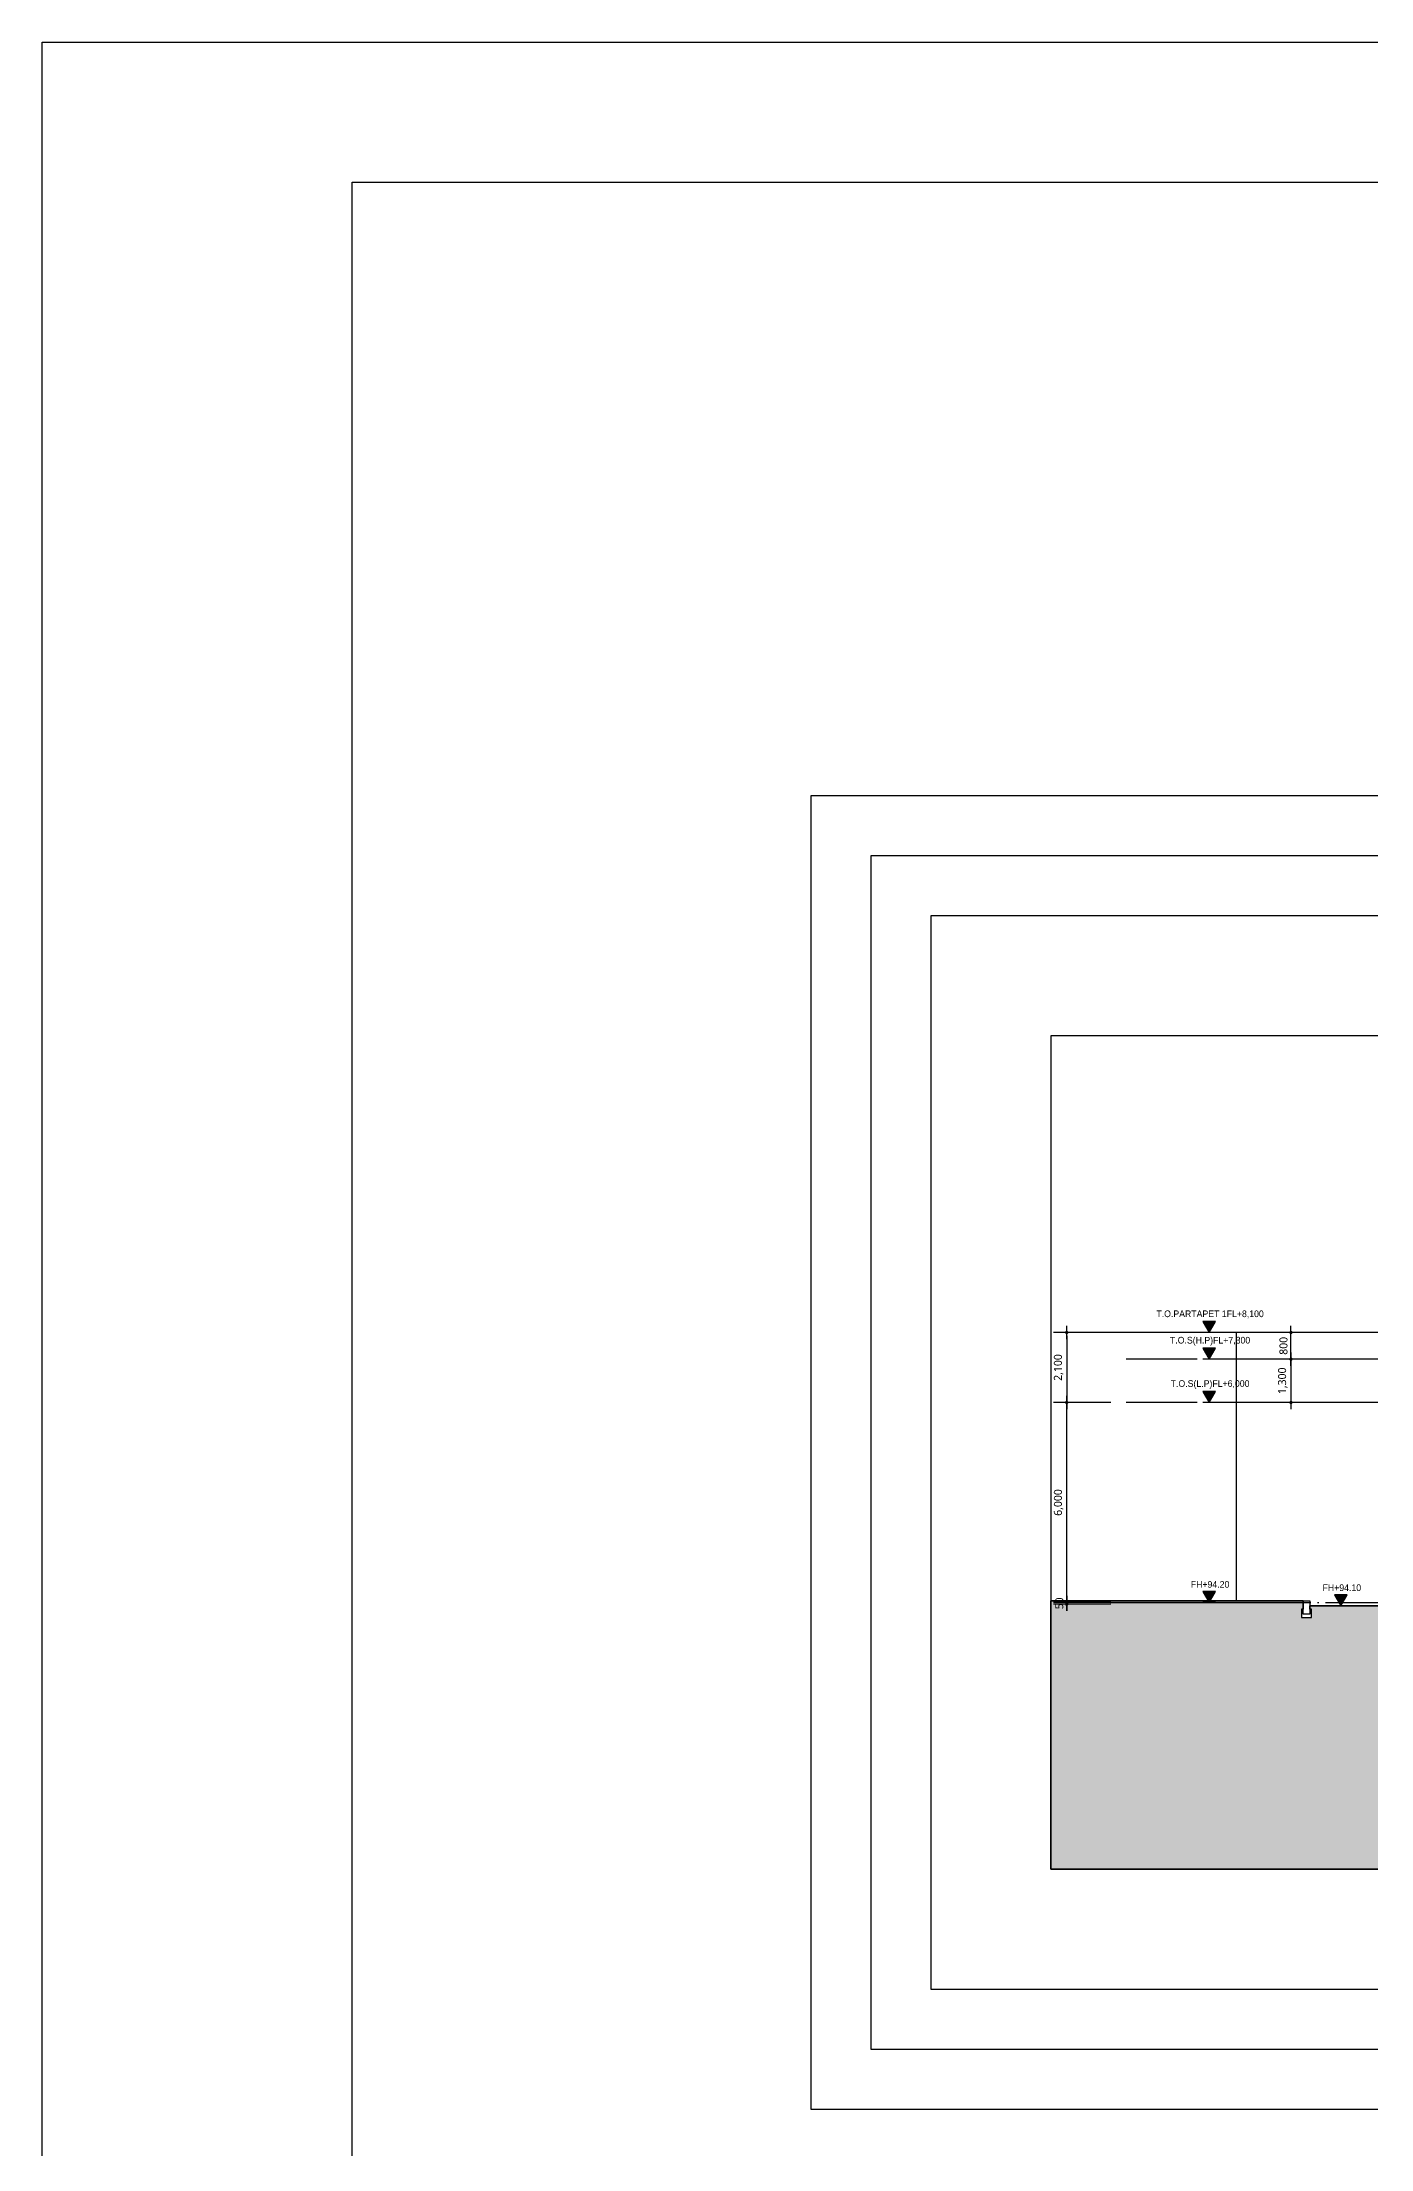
# Model space of a CAD drawing. Header units: millimetres. Extents: x 0 to 672800, y 0 to 118800.
# Drawn here: x 0 to 39848, y 55607 to 118800 of the extents above; entities that cross this region are included whole.
import ezdxf
from ezdxf.enums import TextEntityAlignment as Align

# ---------------------------------------------------------------- set-up
doc = ezdxf.new("R2010")
doc.units = ezdxf.units.MM
doc.header["$LTSCALE"] = 200
doc.linetypes.add('CEN-GAUN', pattern=[32.2, 30, -1, 0.2, -1])
doc.layers.get('DEFPOINTS').update_dxf_attribs({"color": 137})
for name, color, linetype in [('A-CON', 2, 'Continuous'), ('AA-ELEV-PCN7', 7, 'Continuous'), ('CEN', 1, 'CEN-GAUN'), ('S-253', 252, 'Continuous'), ('SOL-253', 253, 'Continuous'), ('WAL', 3, 'Continuous')]:
    doc.layers.add(name, color=color, linetype=linetype)
doc.layers.add('check', color=61, linetype='Continuous', plot=False)
doc.styles.add('돋움', font='')
doc.styles.add('맑은고딕', font='malgun.ttf')
doc.styles.get('돋움').set_extended_font_data('Dotum')
doc.dimstyles.new('CJAK', dxfattribs={"dimscale": 200, "dimtxt": 1.2, "dimasz": 0.5, "dimexe": 2, "dimexo": 3, "dimgap": 0.5, "dimtad": 1, "dimdec": 0, "dimzin": 1, "dimdsep": 46, "dimlunit": 6, "dimtxsty": '맑은고딕', "dimblk": 'CJDOT', "dimcen": 0.09, "dimdle": 1, "dimclrd": 256, "dimclre": 256, "dimclrt": 256, "dimadec": 0, "dimazin": 0, "dimtfac": 1, "dimtdec": 0, "dimtix": 1, "dimtmove": 2, "dimatfit": 3, "dimldrblk": 'CJDOT', "dimfxl": 1, "dimtolj": 1, "dimtzin": 1, "dimarcsym": 0})

# ---------------------------------------------------------------- blocks, each defined once
blk = doc.blocks.new('단면레벨-1')
at = {"layer": 'DEFPOINTS'}
blk.add_hatch(color=256, dxfattribs=at).paths.add_polyline_path([(2176.32, 144.32), (2178.59, 148.25), (2174.05, 148.25)])
for p, q in [((2174.05, 148.25), (2176.32, 144.32)), ((2178.59, 148.25), (2174.05, 148.25)), ((2178.59, 144.32), (2174.05, 144.32)), ((2176.32, 144.32), (2178.59, 148.25))]:
    blk.add_line(p, q, dxfattribs=at)
at = {"layer": 'DEFPOINTS', "style": '돋움'}
blk.add_attdef('GL.+1500', text='', height=2.81, dxfattribs=at).set_placement((2176.69, 150.85), align=Align.MIDDLE)
blk = doc.blocks.new('CJDOT')
blk.add_line((-2, 0), (2, 0))
at = {"const_width": 0.5}
blk.add_lwpolyline([(-0.25, 0, 1), (0.25, 0, 1)], format="xyb", close=True, dxfattribs=at)
blk = doc.blocks.new('*D263')
at = {"layer": 'check', "lineweight": -2, "transparency": 16777216}
for p, q in [((32050, 77995), (30328, 77995)), ((30728, 72095), (30728, 77895)), ((32050, 71995), (30328, 71995))]:
    blk.add_line(p, q, dxfattribs=at)
at = {"layer": 'DEFPOINTS', "color": 0, "transparency": 16777216}
for p in [(30728, 77995), (32650, 77995), (32650, 71995)]:
    blk.add_point(p, dxfattribs=at)
at = {"layer": 'check', "lineweight": -2, "transparency": 16777216, "xscale": 100, "yscale": 100, "zscale": 100}
for p, rotation in [((30728, 77995), 90), ((30728, 71995), 270)]:
    blk.add_blockref('CJDOT', p, dxfattribs=dict(at, rotation=rotation))
at = {"layer": 'check', "transparency": 16777216, "insert": (30484, 74995), "char_height": 240, "attachment_point": 5, "rotation": 90, "style": '맑은고딕'}
blk.add_mtext('\\A1;6,000', dxfattribs=at)
blk = doc.blocks.new('*D264')
at = {"layer": 'check', "lineweight": -2, "transparency": 16777216}
for p, q in [((32050, 80095), (30328, 80095)), ((30728, 79995), (30728, 78095)), ((32050, 77995), (30328, 77995))]:
    blk.add_line(p, q, dxfattribs=at)
at = {"layer": 'DEFPOINTS', "color": 0, "transparency": 16777216}
for p in [(32650, 80095), (30728, 77995), (32650, 77995)]:
    blk.add_point(p, dxfattribs=at)
at = {"layer": 'check', "lineweight": -2, "transparency": 16777216, "xscale": 100, "yscale": 100, "zscale": 100}
for p, rotation in [((30728, 80095), 90), ((30728, 77995), 270)]:
    blk.add_blockref('CJDOT', p, dxfattribs=dict(at, rotation=rotation))
at = {"layer": 'check', "transparency": 16777216, "insert": (30483, 79045), "char_height": 240, "attachment_point": 5, "rotation": 90, "style": '맑은고딕'}
blk.add_mtext('\\A1;2,100', dxfattribs=at)
blk = doc.blocks.new('*D345')
at = {"layer": 'check', "lineweight": -2, "transparency": 16777216}
for p, q in [((30728, 72095), (30728, 72195)), ((32050, 71995), (30328, 71995)), ((32050, 71945), (30328, 71945)), ((30728, 71995), (30728, 71945)), ((30728, 71845), (30728, 71745))]:
    blk.add_line(p, q, dxfattribs=at)
at = {"layer": 'DEFPOINTS', "color": 0, "transparency": 16777216}
for p in [(30728, 71945), (32650, 71995), (32650, 71945)]:
    blk.add_point(p, dxfattribs=at)
at = {"layer": 'check', "lineweight": -2, "transparency": 16777216, "xscale": 100, "yscale": 100, "zscale": 100}
for p, rotation in [((30728, 71995), 270), ((30728, 71945), 90)]:
    blk.add_blockref('CJDOT', p, dxfattribs=dict(at, rotation=rotation))
at = {"layer": 'check', "transparency": 16777216, "insert": (30504, 71970), "char_height": 240, "attachment_point": 5, "rotation": 90, "style": '맑은고딕'}
blk.add_mtext('\\A1;50', dxfattribs=at)
blk = doc.blocks.new('*D370')
at = {"layer": 'check', "lineweight": -2, "transparency": 16777216}
for p, q in [((38774, 79295), (37052, 79295)), ((37452, 79195), (37452, 78095)), ((38774, 77995), (37052, 77995))]:
    blk.add_line(p, q, dxfattribs=at)
at = {"layer": 'DEFPOINTS', "color": 0, "transparency": 16777216}
for p in [(39374, 79295), (37452, 77995), (39374, 77995)]:
    blk.add_point(p, dxfattribs=at)
at = {"layer": 'check', "lineweight": -2, "transparency": 16777216, "xscale": 100, "yscale": 100, "zscale": 100}
for p, rotation in [((37452, 79295), 90), ((37452, 77995), 270)]:
    blk.add_blockref('CJDOT', p, dxfattribs=dict(at, rotation=rotation))
at = {"layer": 'check', "transparency": 16777216, "insert": (37207, 78645), "char_height": 240, "attachment_point": 5, "rotation": 90, "style": '맑은고딕'}
blk.add_mtext('\\A1;1,300', dxfattribs=at)
blk = doc.blocks.new('*D371')
at = {"layer": 'check', "lineweight": -2, "transparency": 16777216}
for p, q in [((38774, 80095), (37052, 80095)), ((37452, 79395), (37452, 79995)), ((38774, 79295), (37052, 79295))]:
    blk.add_line(p, q, dxfattribs=at)
at = {"layer": 'DEFPOINTS', "color": 0, "transparency": 16777216}
for p in [(37452, 80095), (39374, 80095), (39374, 79295)]:
    blk.add_point(p, dxfattribs=at)
at = {"layer": 'check', "lineweight": -2, "transparency": 16777216, "xscale": 100, "yscale": 100, "zscale": 100}
for p, rotation in [((37452, 80095), 90), ((37452, 79295), 270)]:
    blk.add_blockref('CJDOT', p, dxfattribs=dict(at, rotation=rotation))
at = {"layer": 'check', "transparency": 16777216, "insert": (37228, 79695), "char_height": 240, "attachment_point": 5, "rotation": 90, "style": '맑은고딕'}
blk.add_mtext('\\A1;800', dxfattribs=at)

msp = doc.modelspace()

# ---------------------------------------------------------------- hatches: boundary and pattern name
at = {"layer": 'SOL-253'}
h = msp.add_hatch(color=256, dxfattribs=at)
h.dxf.hatch_style = 1
h.paths.add_polyline_path([(40950, 71894.9), (40950, 71144.9), (40850, 71144.9), (40850, 71084.9), (41600, 71084.9), (41600, 71144.9), (41500, 71144.9), (41500, 71284.9), (48000, 71284.9), (48000, 71344.9), (47900, 71344.9), (47900, 71534.9), (75550, 71534.9), (75550, 70994.9), (75450, 70994.9), (75450, 70934.9), (90800, 70934.9), (90800, 70144.9), (90700, 70144.9), (90700, 70084.9), (112850, 70084.9), (112850, 70294.9), (112850, 71294.9), (113150, 71294.9), (113150, 71444.9), (123250, 71444.9), (123250, 63994.9), (30250, 63994.9), (30250, 72044.9), (37815, 72044.9), (37815, 71794.9), (37765, 71794.9), (37765, 71544.9), (38065, 71544.9), (38065, 71794.9), (38015, 71794.9), (38015, 71894.9)])

# ---------------------------------------------------------------- linework, layer by layer
at = {"layer": 'A-CON'}
for p, q in [((37815, 72044.9), (30250, 72044.9)), ((40950, 71894.9), (38015, 71894.9))]:
    msp.add_line(p, q, dxfattribs=at)
at = {"layer": 'AA-ELEV-PCN7'}
msp.add_lwpolyline([(37815, 71794.9), (37765, 71794.9), (37765, 71544.9), (38065, 71544.9), (38065, 71794.9), (38015, 71794.9)], dxfattribs=at)
at = {"layer": 'CEN'}
for p, q in [((41075, 80094.9), (32507, 80094.9)), ((41075, 79294.9), (32507, 79294.9)), ((41075, 77994.9), (32507, 77994.9)), ((32050, 71994.9), (117250, 71994.9))]:
    msp.add_line(p, q, dxfattribs=at)
at = {"layer": 'DEFPOINTS'}
for points in [[(0, 118800), (168200, 118800), (168200, 0), (0, 0)], [(146700, 4200), (9300, 4200), (9300, 114600), (146700, 114600)], [(130450, 56794.9), (130450, 96194.9), (23050, 96194.9), (23050, 56794.9)], [(128650, 58594.9), (128650, 94394.9), (24850, 94394.9), (24850, 58594.9)], [(126850, 60394.9), (126850, 92594.9), (26650, 92594.9), (26650, 60394.9)], [(123250, 63994.9), (123250, 88994.9), (30250, 88994.9), (30250, 63994.9)]]:
    msp.add_lwpolyline(points, close=True, dxfattribs=at)
at = {"layer": 'S-253'}
msp.add_lwpolyline([(35815, 72044.9), (35815, 80094.9), (32019.4, 80094.9)], dxfattribs=at)
at = {"layer": 'SOL-253'}
msp.add_lwpolyline([(123250, 63994.9), (30250, 63994.9), (30250, 72044.9), (37815, 72044.9), (37815, 71794.9), (37765, 71794.9), (37765, 71544.9), (38065, 71544.9), (38065, 71794.9), (38015, 71794.9), (38015, 71894.9), (40950, 71894.9)], dxfattribs=at)
at = {"layer": 'WAL'}
msp.add_lwpolyline([(38015, 71644.9), (37815, 71644.9), (37815, 72044.9), (38015, 72044.9)], close=True, dxfattribs=at)

# ---------------------------------------------------------------- block references
at = {"layer": 'DEFPOINTS'}
ref = msp.add_blockref('단면레벨-1', (-146364.6, 68068.2), dxfattribs=dict(at, xscale=83.33333333333333, yscale=83.33333333333333, zscale=83.33333333333333))
ref.add_attrib('GL.+1500', 'T.O.PARTAPET 1FL+8,100', dxfattribs={"height": 200, "style": '돋움'}).set_placement((35026.1, 80638.7), align=Align.MIDDLE)
ref = msp.add_blockref('단면레벨-1', (-146364.6, 67268.2), dxfattribs=dict(at, xscale=83.33333333333333, yscale=83.33333333333333, zscale=83.33333333333333))
ref.add_attrib('GL.+1500', 'T.O.S(H.P)FL+7,300', dxfattribs={"height": 200, "style": '돋움'}).set_placement((35026.1, 79838.7), align=Align.MIDDLE)
ref = msp.add_blockref('단면레벨-1', (-146364.6, 65968.2), dxfattribs=dict(at, xscale=83.33333333333333, yscale=83.33333333333333, zscale=83.33333333333333))
ref.add_attrib('GL.+1500', 'T.O.S(L.P)FL+6,000', dxfattribs={"height": 200, "style": '돋움'}).set_placement((35026.1, 78538.7), align=Align.MIDDLE)
ref = msp.add_blockref('단면레벨-1', (-146364.6, 59968.2), dxfattribs=dict(at, xscale=83.33333333333333, yscale=83.33333333333333, zscale=83.33333333333333))
ref.add_attrib('GL.+1500', 'FH+94.20', dxfattribs={"height": 200, "style": '돋움'}).set_placement((35026.1, 72538.7), align=Align.MIDDLE)
ref = msp.add_blockref('단면레벨-1', (-142413.5, 59868.2), dxfattribs=dict(at, xscale=83.33333333333333, yscale=83.33333333333333, zscale=83.33333333333333))
ref.add_attrib('GL.+1500', 'FH+94.10', dxfattribs={"height": 200, "style": '돋움'}).set_placement((38977.2, 72438.7), align=Align.MIDDLE)

# ---------------------------------------------------------------- dimensions: what is measured, and where the dimension line sits
at = {"layer": 'check'}
for base, p1, p2, angle, picture, middle in [((30727.8, 77994.9), (32650, 80094.9), (32650, 77994.9), 270, '*D264', (30483, 79044.9)), ((37451.6, 80094.9), (39373.8, 79294.9), (39373.8, 80094.9), 90, '*D371', (37227.6, 79694.9)), ((37451.6, 77994.9), (39373.8, 79294.9), (39373.8, 77994.9), 270, '*D370', (37206.8, 78644.9)), ((30727.8, 77994.9), (32650, 71994.9), (32650, 77994.9), 90, '*D263', (30483.7, 74994.9)), ((30727.8, 71944.9), (32650, 71994.9), (32650, 71944.9), 270, '*D345', (30503.8, 71969.9))]:
    dim = msp.add_linear_dim(base=base, p1=p1, p2=p2, angle=angle, dimstyle='CJAK', dxfattribs=at)
    dim.commit()
    dim.dimension.update_dxf_attribs({"geometry": picture, "text_midpoint": middle})

doc.saveas('drawing.dxf')
